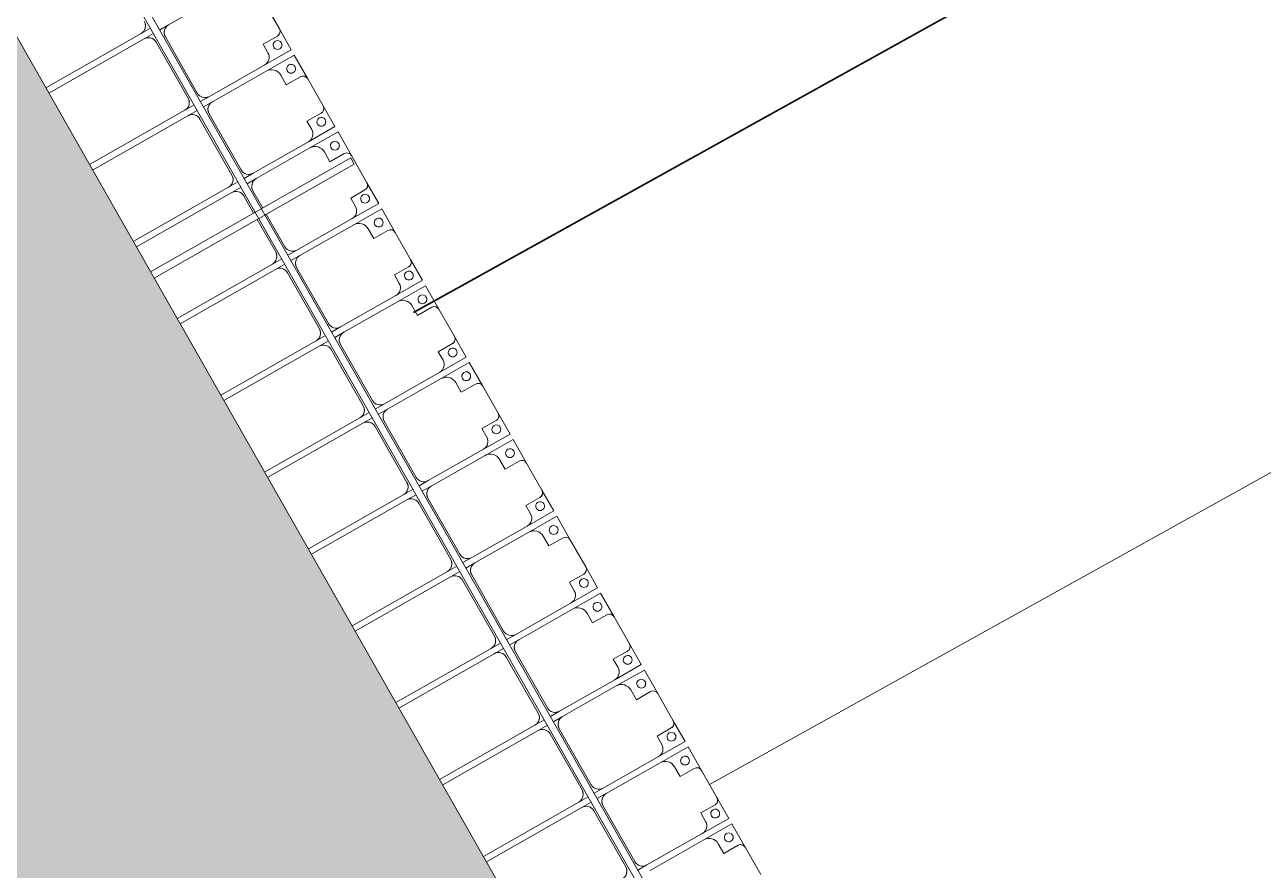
# Model space of a CAD drawing. Header units: millimetres. Extents: x -861324 to 439029, y -308065 to 694685.
# Drawn here: x -90040 to -83038, y -36207 to -31428 of the extents above; entities that cross this region are included whole.
import ezdxf

# ---------------------------------------------------------------- set-up
doc = ezdxf.new("R2010")
doc.units = ezdxf.units.MM
for name, color, linetype, lineweight in [('A-DETL-GENF', 92, 'Continuous', 9), ('A-DETL-THIN', 151, 'Continuous', 9), ('A-GENM', 13, 'Continuous', 9), ('C-TOPO-MAJR', 7, 'Continuous', 35), ('C-TOPO-MINR', 7, 'Continuous', 9), ('S-BEAM', 12, 'Continuous', 9)]:
    doc.layers.add(name, color=color, linetype=linetype, lineweight=lineweight)

# ---------------------------------------------------------------- blocks, each defined once
blk = doc.blocks.new('Dải phao đi lại kèm đỡ invester - DẢI PHAO ĐI LẠI-15551-BỐ TRÍ BÈ PIN HỒ BẢN MÒNG')
at = {"layer": 'A-GENM', "color": 7}
for p, q in [((123588.2, 1312.2), (123411.8, 1312.2)), ((123618.2, 1189.7), (123618.2, 1282.2)), ((123881.8, 1282.2), (123881.8, 1189.7)), ((124088.2, 1312.2), (123911.8, 1312.2)), ((124118.2, 1189.7), (124118.2, 1282.2)), ((124381.8, 1282.2), (124381.8, 1189.7)), ((124588.2, 1312.2), (124411.8, 1312.2)), ((124618.2, 1189.7), (124618.2, 1282.2)), ((124881.8, 1282.2), (124881.8, 1189.7)), ((125088.2, 1312.2), (124911.8, 1312.2)), ((125118.2, 1189.7), (125118.2, 1282.2)), ((125381.8, 1282.2), (125381.8, 1189.7)), ((125588.2, 1312.2), (125411.8, 1312.2)), ((125618.2, 1189.7), (125618.2, 1282.2)), ((125881.8, 1282.2), (125881.8, 1189.7)), ((126088.2, 1312.2), (125911.8, 1312.2)), ((126118.2, 1189.7), (126118.2, 1282.2)), ((126381.8, 1282.2), (126381.8, 1189.7)), ((126588.2, 1312.2), (126411.8, 1312.2)), ((126618.2, 1189.7), (126618.2, 1282.2)), ((126881.8, 1282.2), (126881.8, 1189.7)), ((127088.2, 1312.2), (126911.8, 1312.2)), ((127118.2, 1189.7), (127118.2, 1282.2)), ((127381.8, 1282.2), (127381.8, 1189.7)), ((127588.2, 1312.2), (127411.8, 1312.2)), ((127618.2, 1189.7), (127618.2, 1282.2)), ((127881.8, 1282.2), (127881.8, 1189.7)), ((128088.2, 1312.2), (127911.8, 1312.2)), ((128118.2, 1189.7), (128118.2, 1282.2)), ((128381.8, 1282.2), (128381.8, 1189.7)), ((128588.2, 1312.2), (128411.8, 1312.2)), ((128618.2, 1189.7), (128618.2, 1282.2)), ((128881.8, 1282.2), (128881.8, 1189.7)), ((129088.2, 1312.2), (128911.8, 1312.2)), ((123258.4, 1129.7), (123258.4, 779.7)), ((123673.4, 1189.7), (123618.2, 1189.7)), ((123723.4, 779.7), (123723.4, 1139.7)), ((123758.4, 1129.7), (123758.4, 779.7)), ((123881.8, 1189.7), (123818.4, 1189.7)), ((124173.4, 1189.7), (124118.2, 1189.7)), ((124223.4, 779.7), (124223.4, 1139.7)), ((124258.4, 1129.7), (124258.4, 779.7)), ((124381.8, 1189.7), (124318.4, 1189.7)), ((124673.4, 1189.7), (124618.2, 1189.7)), ((124723.4, 779.7), (124723.4, 1139.7)), ((124758.4, 1129.7), (124758.4, 779.7)), ((124881.8, 1189.7), (124818.4, 1189.7)), ((125173.4, 1189.7), (125118.2, 1189.7)), ((125223.4, 779.7), (125223.4, 1139.7)), ((125258.4, 1129.7), (125258.4, 779.7)), ((125381.8, 1189.7), (125318.4, 1189.7)), ((125673.4, 1189.7), (125618.2, 1189.7)), ((125723.4, 779.7), (125723.4, 1139.7)), ((125758.4, 1129.7), (125758.4, 779.7)), ((125881.8, 1189.7), (125818.4, 1189.7)), ((126173.4, 1189.7), (126118.2, 1189.7)), ((126223.4, 779.7), (126223.4, 1139.7)), ((126258.4, 1129.7), (126258.4, 779.7)), ((126381.8, 1189.7), (126318.4, 1189.7)), ((126673.4, 1189.7), (126618.2, 1189.7)), ((126723.4, 779.7), (126723.4, 1139.7)), ((126758.4, 1129.7), (126758.4, 779.7)), ((126881.8, 1189.7), (126818.4, 1189.7)), ((127173.4, 1189.7), (127118.2, 1189.7)), ((127223.4, 779.7), (127223.4, 1139.7)), ((127258.4, 1129.7), (127258.4, 779.7)), ((127381.8, 1189.7), (127318.4, 1189.7)), ((127673.4, 1189.7), (127618.2, 1189.7)), ((127723.4, 779.7), (127723.4, 1139.7)), ((127758.4, 1129.7), (127758.4, 779.7)), ((127881.8, 1189.7), (127818.4, 1189.7)), ((128173.4, 1189.7), (128118.2, 1189.7)), ((128223.4, 779.7), (128223.4, 1139.7)), ((128258.4, 1129.7), (128258.4, 779.7)), ((128381.8, 1189.7), (128318.4, 1189.7)), ((128673.4, 1189.7), (128618.2, 1189.7)), ((128723.4, 779.7), (128723.4, 1139.7)), ((128758.4, 1129.7), (128758.4, 779.7)), ((128881.8, 1189.7), (128818.4, 1189.7)), ((123258.4, 721.1), (123258.4, 779.7)), ((123723.4, 779.7), (123723.4, 721.1)), ((123758.4, 721.1), (123758.4, 779.7)), ((124223.4, 779.7), (124223.4, 721.1)), ((124258.4, 721.1), (124258.4, 779.7)), ((124723.4, 779.7), (124723.4, 721.1)), ((124758.4, 721.1), (124758.4, 779.7)), ((125223.4, 779.7), (125223.4, 721.1)), ((125258.4, 721.1), (125258.4, 779.7)), ((125723.4, 779.7), (125723.4, 721.1)), ((125758.4, 721.1), (125758.4, 779.7)), ((126223.4, 779.7), (126223.4, 721.1)), ((126258.4, 721.1), (126258.4, 779.7)), ((126723.4, 779.7), (126723.4, 721.1)), ((126758.4, 721.1), (126758.4, 779.7)), ((127223.4, 779.7), (127223.4, 721.1)), ((127258.4, 721.1), (127258.4, 779.7)), ((127723.4, 779.7), (127723.4, 721.1)), ((127758.4, 721.1), (127758.4, 779.7)), ((128223.4, 779.7), (128223.4, 721.1)), ((128258.4, 721.1), (128258.4, 779.7)), ((128723.4, 779.7), (128723.4, 721.1)), ((123308.4, 729.7), (123673.4, 729.7)), ((123808.4, 729.7), (124173.4, 729.7)), ((124308.4, 729.7), (124421.3, 729.7)), ((124461.3, 729.7), (124673.4, 729.7)), ((124808.4, 729.7), (125173.4, 729.7)), ((125308.4, 729.7), (125673.4, 729.7)), ((125808.4, 729.7), (126173.4, 729.7)), ((126308.4, 729.7), (126673.4, 729.7)), ((126808.4, 729.7), (127173.4, 729.7)), ((127308.4, 729.7), (127673.4, 729.7)), ((127808.4, 729.7), (128173.4, 729.7)), ((128308.4, 729.7), (128673.4, 729.7)), ((123223.4, 681.1), (123223.4, 620.3)), ((123258.4, 620.3), (123258.4, 681.1)), ((123673.4, 670.3), (123308.4, 670.3)), ((123723.4, 681.1), (123723.4, 620.3)), ((123758.4, 620.3), (123758.4, 681.1)), ((124173.4, 670.3), (123808.4, 670.3)), ((124223.4, 681.1), (124223.4, 620.3)), ((124258.4, 620.3), (124258.4, 681.1)), ((124421.3, 670.3), (124308.4, 670.3)), ((124673.4, 670.3), (124461.3, 670.3)), ((124723.4, 681.1), (124723.4, 620.3)), ((124758.4, 620.3), (124758.4, 681.1)), ((125173.4, 670.3), (124808.4, 670.3)), ((125223.4, 681.1), (125223.4, 620.3)), ((125258.4, 620.3), (125258.4, 681.1)), ((125673.4, 670.3), (125308.4, 670.3)), ((125723.4, 681.1), (125723.4, 620.3)), ((125758.4, 620.3), (125758.4, 681.1)), ((126173.4, 670.3), (125808.4, 670.3)), ((126223.4, 681.1), (126223.4, 620.3)), ((126258.4, 620.3), (126258.4, 681.1)), ((126673.4, 670.3), (126308.4, 670.3)), ((126723.4, 681.1), (126723.4, 620.3)), ((126758.4, 620.3), (126758.4, 681.1)), ((127173.4, 670.3), (126808.4, 670.3)), ((127223.4, 681.1), (127223.4, 620.3)), ((127258.4, 620.3), (127258.4, 681.1)), ((127673.4, 670.3), (127308.4, 670.3)), ((127723.4, 681.1), (127723.4, 620.3)), ((127758.4, 620.3), (127758.4, 681.1)), ((128173.4, 670.3), (127808.4, 670.3)), ((128223.4, 681.1), (128223.4, 620.3)), ((128258.4, 620.3), (128258.4, 681.1)), ((128673.4, 670.3), (128308.4, 670.3)), ((123223.4, 0), (123223.4, 620.3)), ((123258.4, 620.3), (123258.4, 0)), ((123723.4, 0), (123723.4, 620.3)), ((123758.4, 620.3), (123758.4, 0)), ((124223.4, 0), (124223.4, 620.3)), ((124258.4, 620.3), (124258.4, 0)), ((124723.4, 0), (124723.4, 620.3)), ((124758.4, 620.3), (124758.4, 0)), ((125223.4, 0), (125223.4, 620.3)), ((125258.4, 620.3), (125258.4, 0)), ((125723.4, 0), (125723.4, 620.3)), ((125758.4, 620.3), (125758.4, 0)), ((126223.4, 0), (126223.4, 620.3)), ((126258.4, 620.3), (126258.4, 0)), ((126723.4, 0), (126723.4, 620.3)), ((126758.4, 620.3), (126758.4, 0)), ((127223.4, 0), (127223.4, 620.3)), ((127258.4, 620.3), (127258.4, 0)), ((127723.4, 0), (127723.4, 620.3)), ((127758.4, 620.3), (127758.4, 0)), ((128223.4, 0), (128223.4, 620.3)), ((128258.4, 620.3), (128258.4, 0))]:
    blk.add_line(p, q, dxfattribs=at)
at = {"layer": 'A-GENM', "color": 9}
for p, q in [((123588.2, 1312.2), (123723.4, 1312.2)), ((123723.4, 1312.2), (123588.2, 1312.2)), ((123618.2, 1282.2), (123618.2, 1189.7)), ((123618.2, 1282.2), (123618.2, 1189.7)), ((123618.2, 1189.7), (123618.2, 1282.2)), ((123723.4, 1312.2), (123723.4, 1139.7)), ((123723.4, 1139.7), (123723.4, 1312.2)), ((123758.4, 1312.2), (123911.8, 1312.2)), ((123758.4, 1129.7), (123758.4, 1312.2)), ((123758.4, 1312.2), (123758.4, 1129.7)), ((123911.8, 1312.2), (123758.4, 1312.2)), ((123881.8, 1189.7), (123881.8, 1282.2)), ((123881.8, 1189.7), (123881.8, 1282.2)), ((123881.8, 1282.2), (123881.8, 1189.7)), ((124088.2, 1312.2), (124223.4, 1312.2)), ((124223.4, 1312.2), (124088.2, 1312.2)), ((124118.2, 1282.2), (124118.2, 1189.7)), ((124118.2, 1282.2), (124118.2, 1189.7)), ((124118.2, 1189.7), (124118.2, 1282.2)), ((124223.4, 1312.2), (124223.4, 1139.7)), ((124223.4, 1139.7), (124223.4, 1312.2)), ((124258.4, 1312.2), (124411.8, 1312.2)), ((124258.4, 1129.7), (124258.4, 1312.2)), ((124258.4, 1312.2), (124258.4, 1129.7)), ((124411.8, 1312.2), (124258.4, 1312.2)), ((124381.8, 1189.7), (124381.8, 1282.2)), ((124381.8, 1189.7), (124381.8, 1282.2)), ((124381.8, 1282.2), (124381.8, 1189.7)), ((124588.2, 1312.2), (124723.4, 1312.2)), ((124723.4, 1312.2), (124588.2, 1312.2)), ((124618.2, 1282.2), (124618.2, 1189.7)), ((124618.2, 1282.2), (124618.2, 1189.7)), ((124618.2, 1189.7), (124618.2, 1282.2)), ((124723.4, 1312.2), (124723.4, 1139.7)), ((124723.4, 1139.7), (124723.4, 1312.2)), ((124758.4, 1312.2), (124911.8, 1312.2)), ((124758.4, 1129.7), (124758.4, 1312.2)), ((124758.4, 1312.2), (124758.4, 1129.7)), ((124911.8, 1312.2), (124758.4, 1312.2)), ((124881.8, 1189.7), (124881.8, 1282.2)), ((124881.8, 1189.7), (124881.8, 1282.2)), ((124881.8, 1282.2), (124881.8, 1189.7)), ((125088.2, 1312.2), (125223.4, 1312.2)), ((125223.4, 1312.2), (125088.2, 1312.2)), ((125118.2, 1282.2), (125118.2, 1189.7)), ((125118.2, 1282.2), (125118.2, 1189.7)), ((125118.2, 1189.7), (125118.2, 1282.2)), ((125223.4, 1312.2), (125223.4, 1139.7)), ((125223.4, 1139.7), (125223.4, 1312.2)), ((125258.4, 1312.2), (125411.8, 1312.2)), ((125258.4, 1129.7), (125258.4, 1312.2)), ((125258.4, 1312.2), (125258.4, 1129.7)), ((125411.8, 1312.2), (125258.4, 1312.2)), ((125381.8, 1189.7), (125381.8, 1282.2)), ((125381.8, 1189.7), (125381.8, 1282.2)), ((125381.8, 1282.2), (125381.8, 1189.7)), ((125588.2, 1312.2), (125723.4, 1312.2)), ((125723.4, 1312.2), (125588.2, 1312.2)), ((125618.2, 1282.2), (125618.2, 1189.7)), ((125618.2, 1282.2), (125618.2, 1189.7)), ((125618.2, 1189.7), (125618.2, 1282.2)), ((125723.4, 1312.2), (125723.4, 1139.7)), ((125723.4, 1139.7), (125723.4, 1312.2)), ((125758.4, 1312.2), (125911.8, 1312.2)), ((125758.4, 1129.7), (125758.4, 1312.2)), ((125758.4, 1312.2), (125758.4, 1129.7)), ((125911.8, 1312.2), (125758.4, 1312.2)), ((125881.8, 1189.7), (125881.8, 1282.2)), ((125881.8, 1189.7), (125881.8, 1282.2)), ((125881.8, 1282.2), (125881.8, 1189.7)), ((126088.2, 1312.2), (126223.4, 1312.2)), ((126223.4, 1312.2), (126088.2, 1312.2)), ((126118.2, 1282.2), (126118.2, 1189.7)), ((126118.2, 1282.2), (126118.2, 1189.7)), ((126118.2, 1189.7), (126118.2, 1282.2)), ((126223.4, 1312.2), (126223.4, 1139.7)), ((126223.4, 1139.7), (126223.4, 1312.2)), ((126258.4, 1312.2), (126411.8, 1312.2)), ((126258.4, 1129.7), (126258.4, 1312.2)), ((126258.4, 1312.2), (126258.4, 1129.7)), ((126411.8, 1312.2), (126258.4, 1312.2)), ((126381.8, 1189.7), (126381.8, 1282.2)), ((126381.8, 1189.7), (126381.8, 1282.2)), ((126381.8, 1282.2), (126381.8, 1189.7)), ((126588.2, 1312.2), (126723.4, 1312.2)), ((126723.4, 1312.2), (126588.2, 1312.2)), ((126618.2, 1282.2), (126618.2, 1189.7)), ((126618.2, 1282.2), (126618.2, 1189.7)), ((126618.2, 1189.7), (126618.2, 1282.2)), ((126723.4, 1312.2), (126723.4, 1139.7)), ((126723.4, 1139.7), (126723.4, 1312.2)), ((126758.4, 1312.2), (126911.8, 1312.2)), ((126758.4, 1129.7), (126758.4, 1312.2)), ((126758.4, 1312.2), (126758.4, 1129.7)), ((126911.8, 1312.2), (126758.4, 1312.2)), ((126881.8, 1189.7), (126881.8, 1282.2)), ((126881.8, 1189.7), (126881.8, 1282.2)), ((126881.8, 1282.2), (126881.8, 1189.7)), ((127088.2, 1312.2), (127223.4, 1312.2)), ((127223.4, 1312.2), (127088.2, 1312.2)), ((127118.2, 1282.2), (127118.2, 1189.7)), ((127118.2, 1282.2), (127118.2, 1189.7)), ((127118.2, 1189.7), (127118.2, 1282.2)), ((127223.4, 1312.2), (127223.4, 1139.7)), ((127223.4, 1139.7), (127223.4, 1312.2)), ((127258.4, 1312.2), (127411.8, 1312.2)), ((127258.4, 1129.7), (127258.4, 1312.2)), ((127258.4, 1312.2), (127258.4, 1129.7)), ((127411.8, 1312.2), (127258.4, 1312.2)), ((127381.8, 1189.7), (127381.8, 1282.2)), ((127381.8, 1189.7), (127381.8, 1282.2)), ((127381.8, 1282.2), (127381.8, 1189.7)), ((127588.2, 1312.2), (127723.4, 1312.2)), ((127723.4, 1312.2), (127588.2, 1312.2)), ((127618.2, 1282.2), (127618.2, 1189.7)), ((127618.2, 1282.2), (127618.2, 1189.7)), ((127618.2, 1189.7), (127618.2, 1282.2)), ((127723.4, 1312.2), (127723.4, 1139.7)), ((127723.4, 1139.7), (127723.4, 1312.2)), ((127758.4, 1312.2), (127911.8, 1312.2)), ((127758.4, 1129.7), (127758.4, 1312.2)), ((127758.4, 1312.2), (127758.4, 1129.7)), ((127911.8, 1312.2), (127758.4, 1312.2)), ((127881.8, 1189.7), (127881.8, 1282.2)), ((127881.8, 1189.7), (127881.8, 1282.2)), ((127881.8, 1282.2), (127881.8, 1189.7)), ((128088.2, 1312.2), (128223.4, 1312.2)), ((128223.4, 1312.2), (128088.2, 1312.2)), ((128118.2, 1282.2), (128118.2, 1189.7)), ((128118.2, 1282.2), (128118.2, 1189.7)), ((128118.2, 1189.7), (128118.2, 1282.2)), ((128223.4, 1312.2), (128223.4, 1139.7)), ((128223.4, 1139.7), (128223.4, 1312.2)), ((128258.4, 1312.2), (128411.8, 1312.2)), ((128258.4, 1129.7), (128258.4, 1312.2)), ((128258.4, 1312.2), (128258.4, 1129.7)), ((128411.8, 1312.2), (128258.4, 1312.2)), ((128381.8, 1189.7), (128381.8, 1282.2)), ((128381.8, 1189.7), (128381.8, 1282.2)), ((128381.8, 1282.2), (128381.8, 1189.7)), ((128588.2, 1312.2), (128723.4, 1312.2)), ((128723.4, 1312.2), (128588.2, 1312.2)), ((128618.2, 1282.2), (128618.2, 1189.7)), ((128618.2, 1282.2), (128618.2, 1189.7)), ((128618.2, 1189.7), (128618.2, 1282.2)), ((128723.4, 1312.2), (128723.4, 1139.7)), ((128723.4, 1139.7), (128723.4, 1312.2)), ((128758.4, 1312.2), (128911.8, 1312.2)), ((128758.4, 1129.7), (128758.4, 1312.2)), ((128758.4, 1312.2), (128758.4, 1129.7)), ((128911.8, 1312.2), (128758.4, 1312.2)), ((128881.8, 1189.7), (128881.8, 1282.2)), ((128881.8, 1189.7), (128881.8, 1282.2)), ((128881.8, 1282.2), (128881.8, 1189.7)), ((123618.2, 1189.7), (123673.4, 1189.7)), ((123618.2, 1189.7), (123673.4, 1189.7)), ((123673.4, 1189.7), (123618.2, 1189.7)), ((123818.4, 1189.7), (123881.8, 1189.7)), ((123818.4, 1189.7), (123881.8, 1189.7)), ((123881.8, 1189.7), (123818.4, 1189.7)), ((124118.2, 1189.7), (124173.4, 1189.7)), ((124118.2, 1189.7), (124173.4, 1189.7)), ((124173.4, 1189.7), (124118.2, 1189.7)), ((124318.4, 1189.7), (124381.8, 1189.7)), ((124318.4, 1189.7), (124381.8, 1189.7)), ((124381.8, 1189.7), (124318.4, 1189.7)), ((124618.2, 1189.7), (124673.4, 1189.7)), ((124618.2, 1189.7), (124673.4, 1189.7)), ((124673.4, 1189.7), (124618.2, 1189.7)), ((124818.4, 1189.7), (124881.8, 1189.7)), ((124818.4, 1189.7), (124881.8, 1189.7)), ((124881.8, 1189.7), (124818.4, 1189.7)), ((125118.2, 1189.7), (125173.4, 1189.7)), ((125118.2, 1189.7), (125173.4, 1189.7)), ((125173.4, 1189.7), (125118.2, 1189.7)), ((125318.4, 1189.7), (125381.8, 1189.7)), ((125318.4, 1189.7), (125381.8, 1189.7)), ((125381.8, 1189.7), (125318.4, 1189.7)), ((125618.2, 1189.7), (125673.4, 1189.7)), ((125618.2, 1189.7), (125673.4, 1189.7)), ((125673.4, 1189.7), (125618.2, 1189.7)), ((125818.4, 1189.7), (125881.8, 1189.7)), ((125818.4, 1189.7), (125881.8, 1189.7)), ((125881.8, 1189.7), (125818.4, 1189.7)), ((126118.2, 1189.7), (126173.4, 1189.7)), ((126118.2, 1189.7), (126173.4, 1189.7)), ((126173.4, 1189.7), (126118.2, 1189.7)), ((126318.4, 1189.7), (126381.8, 1189.7)), ((126318.4, 1189.7), (126381.8, 1189.7)), ((126381.8, 1189.7), (126318.4, 1189.7)), ((126618.2, 1189.7), (126673.4, 1189.7)), ((126618.2, 1189.7), (126673.4, 1189.7)), ((126673.4, 1189.7), (126618.2, 1189.7)), ((126818.4, 1189.7), (126881.8, 1189.7)), ((126818.4, 1189.7), (126881.8, 1189.7)), ((126881.8, 1189.7), (126818.4, 1189.7)), ((127118.2, 1189.7), (127173.4, 1189.7)), ((127118.2, 1189.7), (127173.4, 1189.7)), ((127173.4, 1189.7), (127118.2, 1189.7)), ((127318.4, 1189.7), (127381.8, 1189.7)), ((127318.4, 1189.7), (127381.8, 1189.7)), ((127381.8, 1189.7), (127318.4, 1189.7)), ((127618.2, 1189.7), (127673.4, 1189.7)), ((127618.2, 1189.7), (127673.4, 1189.7)), ((127673.4, 1189.7), (127618.2, 1189.7)), ((127818.4, 1189.7), (127881.8, 1189.7)), ((127818.4, 1189.7), (127881.8, 1189.7)), ((127881.8, 1189.7), (127818.4, 1189.7)), ((128118.2, 1189.7), (128173.4, 1189.7)), ((128118.2, 1189.7), (128173.4, 1189.7)), ((128173.4, 1189.7), (128118.2, 1189.7)), ((128318.4, 1189.7), (128381.8, 1189.7)), ((128318.4, 1189.7), (128381.8, 1189.7)), ((128381.8, 1189.7), (128318.4, 1189.7)), ((128618.2, 1189.7), (128673.4, 1189.7)), ((128618.2, 1189.7), (128673.4, 1189.7)), ((128673.4, 1189.7), (128618.2, 1189.7)), ((128818.4, 1189.7), (128881.8, 1189.7)), ((128818.4, 1189.7), (128881.8, 1189.7)), ((128881.8, 1189.7), (128818.4, 1189.7)), ((123258.4, 721.1), (123258.4, 779.7)), ((123723.4, 779.7), (123723.4, 721.1)), ((123758.4, 721.1), (123758.4, 779.7)), ((124223.4, 779.7), (124223.4, 721.1)), ((124258.4, 721.1), (124258.4, 779.7)), ((124723.4, 779.7), (124723.4, 721.1)), ((124758.4, 721.1), (124758.4, 779.7)), ((125223.4, 779.7), (125223.4, 721.1)), ((125258.4, 721.1), (125258.4, 779.7)), ((125723.4, 779.7), (125723.4, 721.1)), ((125758.4, 721.1), (125758.4, 779.7)), ((126223.4, 779.7), (126223.4, 721.1)), ((126258.4, 721.1), (126258.4, 779.7)), ((126723.4, 779.7), (126723.4, 721.1)), ((126758.4, 721.1), (126758.4, 779.7)), ((127223.4, 779.7), (127223.4, 721.1)), ((127258.4, 721.1), (127258.4, 779.7)), ((127723.4, 779.7), (127723.4, 721.1)), ((127758.4, 721.1), (127758.4, 779.7)), ((128223.4, 779.7), (128223.4, 721.1)), ((128258.4, 721.1), (128258.4, 779.7)), ((128723.4, 779.7), (128723.4, 721.1)), ((123223.4, 681.1), (123223.4, 620.3)), ((123258.4, 620.3), (123258.4, 681.1)), ((123723.4, 681.1), (123723.4, 620.3)), ((123758.4, 620.3), (123758.4, 681.1)), ((124223.4, 681.1), (124223.4, 620.3)), ((124258.4, 620.3), (124258.4, 681.1)), ((124723.4, 681.1), (124723.4, 620.3)), ((124758.4, 620.3), (124758.4, 681.1)), ((125223.4, 681.1), (125223.4, 620.3)), ((125258.4, 620.3), (125258.4, 681.1)), ((125723.4, 681.1), (125723.4, 620.3)), ((125758.4, 620.3), (125758.4, 681.1)), ((126223.4, 681.1), (126223.4, 620.3)), ((126258.4, 620.3), (126258.4, 681.1)), ((126723.4, 681.1), (126723.4, 620.3)), ((126758.4, 620.3), (126758.4, 681.1)), ((127223.4, 681.1), (127223.4, 620.3)), ((127258.4, 620.3), (127258.4, 681.1)), ((127723.4, 681.1), (127723.4, 620.3)), ((127758.4, 620.3), (127758.4, 681.1)), ((128223.4, 681.1), (128223.4, 620.3)), ((128258.4, 620.3), (128258.4, 681.1))]:
    blk.add_line(p, q, dxfattribs=at)
at = {"layer": 'A-GENM', "color": 7}
for centre, radius, start, end in [((123588.2, 1282.2), 30, 360, 90), ((123911.8, 1282.2), 30, 90, 180), ((124088.2, 1282.2), 30, 360, 90), ((124411.8, 1282.2), 30, 90, 180), ((124588.2, 1282.2), 30, 360, 90), ((124911.8, 1282.2), 30, 90, 180), ((125088.2, 1282.2), 30, 360, 90), ((125411.8, 1282.2), 30, 90, 180), ((125588.2, 1282.2), 30, 360, 90), ((125911.8, 1282.2), 30, 90, 180), ((126088.2, 1282.2), 30, 360, 90), ((126411.8, 1282.2), 30, 90, 180), ((126588.2, 1282.2), 30, 360, 90), ((126911.8, 1282.2), 30, 90, 180), ((127088.2, 1282.2), 30, 360, 90), ((127411.8, 1282.2), 30, 90, 180), ((127588.2, 1282.2), 30, 360, 90), ((127911.8, 1282.2), 30, 90, 180), ((128088.2, 1282.2), 30, 360, 90), ((128411.8, 1282.2), 30, 90, 180), ((128588.2, 1282.2), 30, 360, 90), ((128911.8, 1282.2), 30, 90, 180), ((123673.4, 1139.7), 50, 0, 90), ((123818.4, 1129.7), 60, 90, 180), ((124173.4, 1139.7), 50, 0, 90), ((124318.4, 1129.7), 60, 90, 180), ((124673.4, 1139.7), 50, 0, 90), ((124818.4, 1129.7), 60, 90, 180), ((125173.4, 1139.7), 50, 0, 90), ((125318.4, 1129.7), 60, 90, 180), ((125673.4, 1139.7), 50, 0, 90), ((125818.4, 1129.7), 60, 90, 180), ((126173.4, 1139.7), 50, 0, 90), ((126318.4, 1129.7), 60, 90, 180), ((126673.4, 1139.7), 50, 0, 90), ((126818.4, 1129.7), 60, 90, 180), ((127173.4, 1139.7), 50, 0, 90), ((127318.4, 1129.7), 60, 90, 180), ((127673.4, 1139.7), 50, 0, 90), ((127818.4, 1129.7), 60, 90, 180), ((128173.4, 1139.7), 50, 0, 90), ((128318.4, 1129.7), 60, 90, 180), ((128673.4, 1139.7), 50, 0, 90), ((128818.4, 1129.7), 60, 90, 180), ((123308.4, 779.7), 50, 180, 270), ((123673.4, 779.7), 50, 270, 0), ((123673.4, 779.7), 50, 300, 0), ((123808.4, 779.7), 50, 180, 270), ((124173.4, 779.7), 50, 270, 0), ((124173.4, 779.7), 50, 300, 0), ((124308.4, 779.7), 50, 180, 270), ((124673.4, 779.7), 50, 270, 0), ((124673.4, 779.7), 50, 300, 0), ((124808.4, 779.7), 50, 180, 270), ((125173.4, 779.7), 50, 270, 0), ((125173.4, 779.7), 50, 300, 0), ((125308.4, 779.7), 50, 180, 270), ((125673.4, 779.7), 50, 270, 0), ((125673.4, 779.7), 50, 300, 0), ((125808.4, 779.7), 50, 180, 270), ((126173.4, 779.7), 50, 270, 0), ((126173.4, 779.7), 50, 300, 0), ((126308.4, 779.7), 50, 180, 270), ((126673.4, 779.7), 50, 270, 0), ((126673.4, 779.7), 50, 300, 0), ((126808.4, 779.7), 50, 180, 270), ((127173.4, 779.7), 50, 270, 0), ((127173.4, 779.7), 50, 300, 0), ((127308.4, 779.7), 50, 180, 270), ((127673.4, 779.7), 50, 270, 0), ((127673.4, 779.7), 50, 300, 0), ((127808.4, 779.7), 50, 180, 270), ((128173.4, 779.7), 50, 270, 0), ((128173.4, 779.7), 50, 300, 0), ((128308.4, 779.7), 50, 180, 270), ((128673.4, 779.7), 50, 270, 0), ((128673.4, 779.7), 50, 300, 0), ((123308.4, 779.7), 50, 210, 270), ((123808.4, 779.7), 50, 210, 270), ((124308.4, 779.7), 50, 210, 270), ((124808.4, 779.7), 50, 210, 270), ((125308.4, 779.7), 50, 210, 270), ((125808.4, 779.7), 50, 210, 270), ((126308.4, 779.7), 50, 210, 270), ((126808.4, 779.7), 50, 210, 270), ((127308.4, 779.7), 50, 210, 270), ((127808.4, 779.7), 50, 210, 270), ((128308.4, 779.7), 50, 210, 270), ((123173.4, 620.3), 50, 360, 90), ((123173.4, 620.3), 50, 30, 90), ((123308.4, 620.3), 50, 90, 180), ((123308.4, 620.3), 50, 120, 180), ((123673.4, 620.3), 50, 360, 90), ((123673.4, 620.3), 50, 30, 90), ((123808.4, 620.3), 50, 90, 180), ((123808.4, 620.3), 50, 120, 180), ((124173.4, 620.3), 50, 360, 90), ((124173.4, 620.3), 50, 30, 90), ((124308.4, 620.3), 50, 90, 180), ((124308.4, 620.3), 50, 120, 180), ((124673.4, 620.3), 50, 360, 90), ((124673.4, 620.3), 50, 30, 90), ((124808.4, 620.3), 50, 90, 180), ((124808.4, 620.3), 50, 120, 180), ((125173.4, 620.3), 50, 360, 90), ((125173.4, 620.3), 50, 30, 90), ((125308.4, 620.3), 50, 90, 180), ((125308.4, 620.3), 50, 120, 180), ((125673.4, 620.3), 50, 360, 90), ((125673.4, 620.3), 50, 30, 90), ((125808.4, 620.3), 50, 90, 180), ((125808.4, 620.3), 50, 120, 180), ((126173.4, 620.3), 50, 360, 90), ((126173.4, 620.3), 50, 30, 90), ((126308.4, 620.3), 50, 90, 180), ((126308.4, 620.3), 50, 120, 180), ((126673.4, 620.3), 50, 360, 90), ((126673.4, 620.3), 50, 30, 90), ((126808.4, 620.3), 50, 90, 180), ((126808.4, 620.3), 50, 120, 180), ((127173.4, 620.3), 50, 360, 90), ((127173.4, 620.3), 50, 30, 90), ((127308.4, 620.3), 50, 90, 180), ((127308.4, 620.3), 50, 120, 180), ((127673.4, 620.3), 50, 360, 90), ((127673.4, 620.3), 50, 30, 90), ((127808.4, 620.3), 50, 90, 180), ((127808.4, 620.3), 50, 120, 180), ((128173.4, 620.3), 50, 360, 90), ((128173.4, 620.3), 50, 30, 90), ((128308.4, 620.3), 50, 90, 180), ((128308.4, 620.3), 50, 120, 180), ((128673.4, 620.3), 50, 360, 90), ((128673.4, 620.3), 50, 30, 90)]:
    blk.add_arc(centre, radius, start, end, dxfattribs=at)
at = {"layer": 'A-GENM', "color": 9}
for centre, radius, start, end in [((123588.2, 1282.2), 30, 0, 90), ((123588.2, 1282.2), 30, 360, 90), ((123588.2, 1282.2), 30, 360, 90), ((123661.8, 1258.6), 25, 90, 270), ((123661.8, 1258.6), 25, 90, 270), ((123661.8, 1258.6), 25, 270, 90), ((123661.8, 1258.6), 25, 270, 90), ((123816.8, 1258.6), 25, 90, 270), ((123816.8, 1258.6), 25, 90, 270), ((123816.8, 1258.6), 25, 270, 90), ((123816.8, 1258.6), 25, 270, 90), ((123911.8, 1282.2), 30, 90, 180), ((123911.8, 1282.2), 30, 90, 180), ((123911.8, 1282.2), 30, 90, 180), ((124088.2, 1282.2), 30, 0, 90), ((124088.2, 1282.2), 30, 360, 90), ((124088.2, 1282.2), 30, 360, 90), ((124161.8, 1258.6), 25, 90, 270), ((124161.8, 1258.6), 25, 90, 270), ((124161.8, 1258.6), 25, 270, 90), ((124161.8, 1258.6), 25, 270, 90), ((124316.8, 1258.6), 25, 90, 270), ((124316.8, 1258.6), 25, 90, 270), ((124316.8, 1258.6), 25, 270, 90), ((124316.8, 1258.6), 25, 270, 90), ((124411.8, 1282.2), 30, 90, 180), ((124411.8, 1282.2), 30, 90, 180), ((124411.8, 1282.2), 30, 90, 180), ((124588.2, 1282.2), 30, 0, 90), ((124588.2, 1282.2), 30, 360, 90), ((124588.2, 1282.2), 30, 360, 90), ((124661.8, 1258.6), 25, 90, 270), ((124661.8, 1258.6), 25, 90, 270), ((124661.8, 1258.6), 25, 270, 90), ((124661.8, 1258.6), 25, 270, 90), ((124816.8, 1258.6), 25, 90, 270), ((124816.8, 1258.6), 25, 90, 270), ((124816.8, 1258.6), 25, 270, 90), ((124816.8, 1258.6), 25, 270, 90), ((124911.8, 1282.2), 30, 90, 180), ((124911.8, 1282.2), 30, 90, 180), ((124911.8, 1282.2), 30, 90, 180), ((125088.2, 1282.2), 30, 0, 90), ((125088.2, 1282.2), 30, 360, 90), ((125088.2, 1282.2), 30, 360, 90), ((125161.8, 1258.6), 25, 90, 270), ((125161.8, 1258.6), 25, 90, 270), ((125161.8, 1258.6), 25, 270, 90), ((125161.8, 1258.6), 25, 270, 90), ((125316.8, 1258.6), 25, 90, 270), ((125316.8, 1258.6), 25, 90, 270), ((125316.8, 1258.6), 25, 270, 90), ((125316.8, 1258.6), 25, 270, 90), ((125411.8, 1282.2), 30, 90, 180), ((125411.8, 1282.2), 30, 90, 180), ((125411.8, 1282.2), 30, 90, 180), ((125588.2, 1282.2), 30, 0, 90), ((125588.2, 1282.2), 30, 360, 90), ((125588.2, 1282.2), 30, 360, 90), ((125661.8, 1258.6), 25, 90, 270), ((125661.8, 1258.6), 25, 90, 270), ((125661.8, 1258.6), 25, 270, 90), ((125661.8, 1258.6), 25, 270, 90), ((125816.8, 1258.6), 25, 90, 270), ((125816.8, 1258.6), 25, 90, 270), ((125816.8, 1258.6), 25, 270, 90), ((125816.8, 1258.6), 25, 270, 90), ((125911.8, 1282.2), 30, 90, 180), ((125911.8, 1282.2), 30, 90, 180), ((125911.8, 1282.2), 30, 90, 180), ((126088.2, 1282.2), 30, 0, 90), ((126088.2, 1282.2), 30, 360, 90), ((126088.2, 1282.2), 30, 360, 90), ((126161.8, 1258.6), 25, 90, 270), ((126161.8, 1258.6), 25, 90, 270), ((126161.8, 1258.6), 25, 270, 90), ((126161.8, 1258.6), 25, 270, 90), ((126316.8, 1258.6), 25, 90, 270), ((126316.8, 1258.6), 25, 90, 270), ((126316.8, 1258.6), 25, 270, 90), ((126316.8, 1258.6), 25, 270, 90), ((126411.8, 1282.2), 30, 90, 180), ((126411.8, 1282.2), 30, 90, 180), ((126411.8, 1282.2), 30, 90, 180), ((126588.2, 1282.2), 30, 0, 90), ((126588.2, 1282.2), 30, 360, 90), ((126588.2, 1282.2), 30, 360, 90), ((126661.8, 1258.6), 25, 90, 270), ((126661.8, 1258.6), 25, 90, 270), ((126661.8, 1258.6), 25, 270, 90), ((126661.8, 1258.6), 25, 270, 90), ((126816.8, 1258.6), 25, 90, 270), ((126816.8, 1258.6), 25, 90, 270), ((126816.8, 1258.6), 25, 270, 90), ((126816.8, 1258.6), 25, 270, 90), ((126911.8, 1282.2), 30, 90, 180), ((126911.8, 1282.2), 30, 90, 180), ((126911.8, 1282.2), 30, 90, 180), ((127088.2, 1282.2), 30, 0, 90), ((127088.2, 1282.2), 30, 360, 90), ((127088.2, 1282.2), 30, 360, 90), ((127161.8, 1258.6), 25, 90, 270), ((127161.8, 1258.6), 25, 90, 270), ((127161.8, 1258.6), 25, 270, 90), ((127161.8, 1258.6), 25, 270, 90), ((127316.8, 1258.6), 25, 90, 270), ((127316.8, 1258.6), 25, 90, 270), ((127316.8, 1258.6), 25, 270, 90), ((127316.8, 1258.6), 25, 270, 90), ((127411.8, 1282.2), 30, 90, 180), ((127411.8, 1282.2), 30, 90, 180), ((127411.8, 1282.2), 30, 90, 180), ((127588.2, 1282.2), 30, 0, 90), ((127588.2, 1282.2), 30, 360, 90), ((127588.2, 1282.2), 30, 360, 90), ((127661.8, 1258.6), 25, 90, 270), ((127661.8, 1258.6), 25, 90, 270), ((127661.8, 1258.6), 25, 270, 90), ((127661.8, 1258.6), 25, 270, 90), ((127816.8, 1258.6), 25, 90, 270), ((127816.8, 1258.6), 25, 90, 270), ((127816.8, 1258.6), 25, 270, 90), ((127816.8, 1258.6), 25, 270, 90), ((127911.8, 1282.2), 30, 90, 180), ((127911.8, 1282.2), 30, 90, 180), ((127911.8, 1282.2), 30, 90, 180), ((128088.2, 1282.2), 30, 0, 90), ((128088.2, 1282.2), 30, 360, 90), ((128088.2, 1282.2), 30, 360, 90), ((128161.8, 1258.6), 25, 90, 270), ((128161.8, 1258.6), 25, 90, 270), ((128161.8, 1258.6), 25, 270, 90), ((128161.8, 1258.6), 25, 270, 90), ((128316.8, 1258.6), 25, 90, 270), ((128316.8, 1258.6), 25, 90, 270), ((128316.8, 1258.6), 25, 270, 90), ((128316.8, 1258.6), 25, 270, 90), ((128411.8, 1282.2), 30, 90, 180), ((128411.8, 1282.2), 30, 90, 180), ((128411.8, 1282.2), 30, 90, 180), ((128588.2, 1282.2), 30, 0, 90), ((128588.2, 1282.2), 30, 360, 90), ((128588.2, 1282.2), 30, 360, 90), ((128661.8, 1258.6), 25, 90, 270), ((128661.8, 1258.6), 25, 90, 270), ((128661.8, 1258.6), 25, 270, 90), ((128661.8, 1258.6), 25, 270, 90), ((128816.8, 1258.6), 25, 90, 270), ((128816.8, 1258.6), 25, 90, 270), ((128816.8, 1258.6), 25, 270, 90), ((128816.8, 1258.6), 25, 270, 90), ((128911.8, 1282.2), 30, 90, 180), ((128911.8, 1282.2), 30, 90, 180), ((128911.8, 1282.2), 30, 90, 180), ((123673.4, 1139.7), 50, 0, 90), ((123673.4, 1139.7), 50, 0, 90), ((123673.4, 1139.7), 50, 0, 90), ((123818.4, 1129.7), 60, 90, 180), ((123818.4, 1129.7), 60, 90, 180), ((123818.4, 1129.7), 60, 90, 180), ((124173.4, 1139.7), 50, 0, 90), ((124173.4, 1139.7), 50, 0, 90), ((124173.4, 1139.7), 50, 0, 90), ((124318.4, 1129.7), 60, 90, 180), ((124318.4, 1129.7), 60, 90, 180), ((124318.4, 1129.7), 60, 90, 180), ((124673.4, 1139.7), 50, 0, 90), ((124673.4, 1139.7), 50, 0, 90), ((124673.4, 1139.7), 50, 0, 90), ((124818.4, 1129.7), 60, 90, 180), ((124818.4, 1129.7), 60, 90, 180), ((124818.4, 1129.7), 60, 90, 180), ((125173.4, 1139.7), 50, 0, 90), ((125173.4, 1139.7), 50, 0, 90), ((125173.4, 1139.7), 50, 0, 90), ((125318.4, 1129.7), 60, 90, 180), ((125318.4, 1129.7), 60, 90, 180), ((125318.4, 1129.7), 60, 90, 180), ((125673.4, 1139.7), 50, 0, 90), ((125673.4, 1139.7), 50, 0, 90), ((125673.4, 1139.7), 50, 0, 90), ((125818.4, 1129.7), 60, 90, 180), ((125818.4, 1129.7), 60, 90, 180), ((125818.4, 1129.7), 60, 90, 180), ((126173.4, 1139.7), 50, 0, 90), ((126173.4, 1139.7), 50, 0, 90), ((126173.4, 1139.7), 50, 0, 90), ((126318.4, 1129.7), 60, 90, 180), ((126318.4, 1129.7), 60, 90, 180), ((126318.4, 1129.7), 60, 90, 180), ((126673.4, 1139.7), 50, 0, 90), ((126673.4, 1139.7), 50, 0, 90), ((126673.4, 1139.7), 50, 0, 90), ((126818.4, 1129.7), 60, 90, 180), ((126818.4, 1129.7), 60, 90, 180), ((126818.4, 1129.7), 60, 90, 180), ((127173.4, 1139.7), 50, 0, 90), ((127173.4, 1139.7), 50, 0, 90), ((127173.4, 1139.7), 50, 0, 90), ((127318.4, 1129.7), 60, 90, 180), ((127318.4, 1129.7), 60, 90, 180), ((127318.4, 1129.7), 60, 90, 180), ((127673.4, 1139.7), 50, 0, 90), ((127673.4, 1139.7), 50, 0, 90), ((127673.4, 1139.7), 50, 0, 90), ((127818.4, 1129.7), 60, 90, 180), ((127818.4, 1129.7), 60, 90, 180), ((127818.4, 1129.7), 60, 90, 180), ((128173.4, 1139.7), 50, 0, 90), ((128173.4, 1139.7), 50, 0, 90), ((128173.4, 1139.7), 50, 0, 90), ((128318.4, 1129.7), 60, 90, 180), ((128318.4, 1129.7), 60, 90, 180), ((128318.4, 1129.7), 60, 90, 180), ((128673.4, 1139.7), 50, 0, 90), ((128673.4, 1139.7), 50, 0, 90), ((128673.4, 1139.7), 50, 0, 90), ((128818.4, 1129.7), 60, 90, 180), ((128818.4, 1129.7), 60, 90, 180), ((128818.4, 1129.7), 60, 90, 180)]:
    blk.add_arc(centre, radius, start, end, dxfattribs=at)
blk = doc.blocks.new('Dầm C52 - Dầm C52-18760-BỐ TRÍ BÈ PIN HỒ BẢN MÒNG')
at = {"layer": 'S-BEAM', "color": 7}
for p, q in [((-74474.317946, 20), (74474.317946, 20)), ((74474.317946, -20), (-74474.317946, -20))]:
    blk.add_line(p, q, dxfattribs=at)
blk = doc.blocks.new('Dầm C52 - Hộp 40x60-25903-BỐ TRÍ BÈ PIN HỒ BẢN MÒNG')
at = {"layer": 'S-BEAM', "color": 7}
for p, q in [((-55977.2, -20), (-55977.2, 20)), ((-55977.2, 20), (-54674.8, 20)), ((-54674.8, -20), (-55977.2, -20))]:
    blk.add_line(p, q, dxfattribs=at)
blk = doc.blocks.new('HOBANMONG_BEPIN 5_rvt-1-BỐ TRÍ BÈ PIN HỒ BẢN MÒNG')
at = {"layer": 'A-GENM', "lineweight": 9, "rotation": 299.6620124026263}
blk.add_blockref('Dải phao đi lại kèm đỡ invester - DẢI PHAO ĐI LẠI-15551-BỐ TRÍ BÈ PIN HỒ BẢN MÒNG', (-150902.4, 75292.3), dxfattribs=at)
at = {"layer": 'S-BEAM', "lineweight": 9}
for name, p, rotation in [('Dầm C52 - Dầm C52-18760-BỐ TRÍ BÈ PIN HỒ BẢN MÒNG', (-113659.2, 11314.1), 119.6620124026264), ('Dầm C52 - Hộp 40x60-25903-BỐ TRÍ BÈ PIN HỒ BẢN MÒNG', (-136828.8, -59899.8), 209.6620124026261)]:
    blk.add_blockref(name, p, dxfattribs=dict(at, rotation=rotation))

msp = doc.modelspace()

# ---------------------------------------------------------------- hatches: boundary and pattern name
at = {"layer": 'A-DETL-GENF'}
msp.add_hatch(color=8, dxfattribs=at).paths.add_polyline_path([(-173161.7, -107703), (-77659.8, -53313.6), (-150902.4, 75292.3), (-214161.5, 39265.5), (-192386.7, 1031.4), (-224629.5, -17331.2), (-174039.6, -106161.4)])

# ---------------------------------------------------------------- linework, layer by layer
at = {"layer": 'A-DETL-THIN'}
msp.add_line((-77659.8, -53313.6), (-150902.4, 75292.3), dxfattribs=at)
at = {"layer": 'C-TOPO-MAJR'}
msp.add_line((-87842, -33055.2), (-83888.3, -30858.9), dxfattribs=at)
at = {"layer": 'C-TOPO-MINR'}
msp.add_line((-86168.2, -35722.4), (-82341.3, -33596.5), dxfattribs=at)

# ---------------------------------------------------------------- block references
at = {"lineweight": 5}
msp.add_blockref('HOBANMONG_BEPIN 5_rvt-1-BỐ TRÍ BÈ PIN HỒ BẢN MÒNG', (0, 0), dxfattribs=at)

doc.saveas('drawing.dxf')
